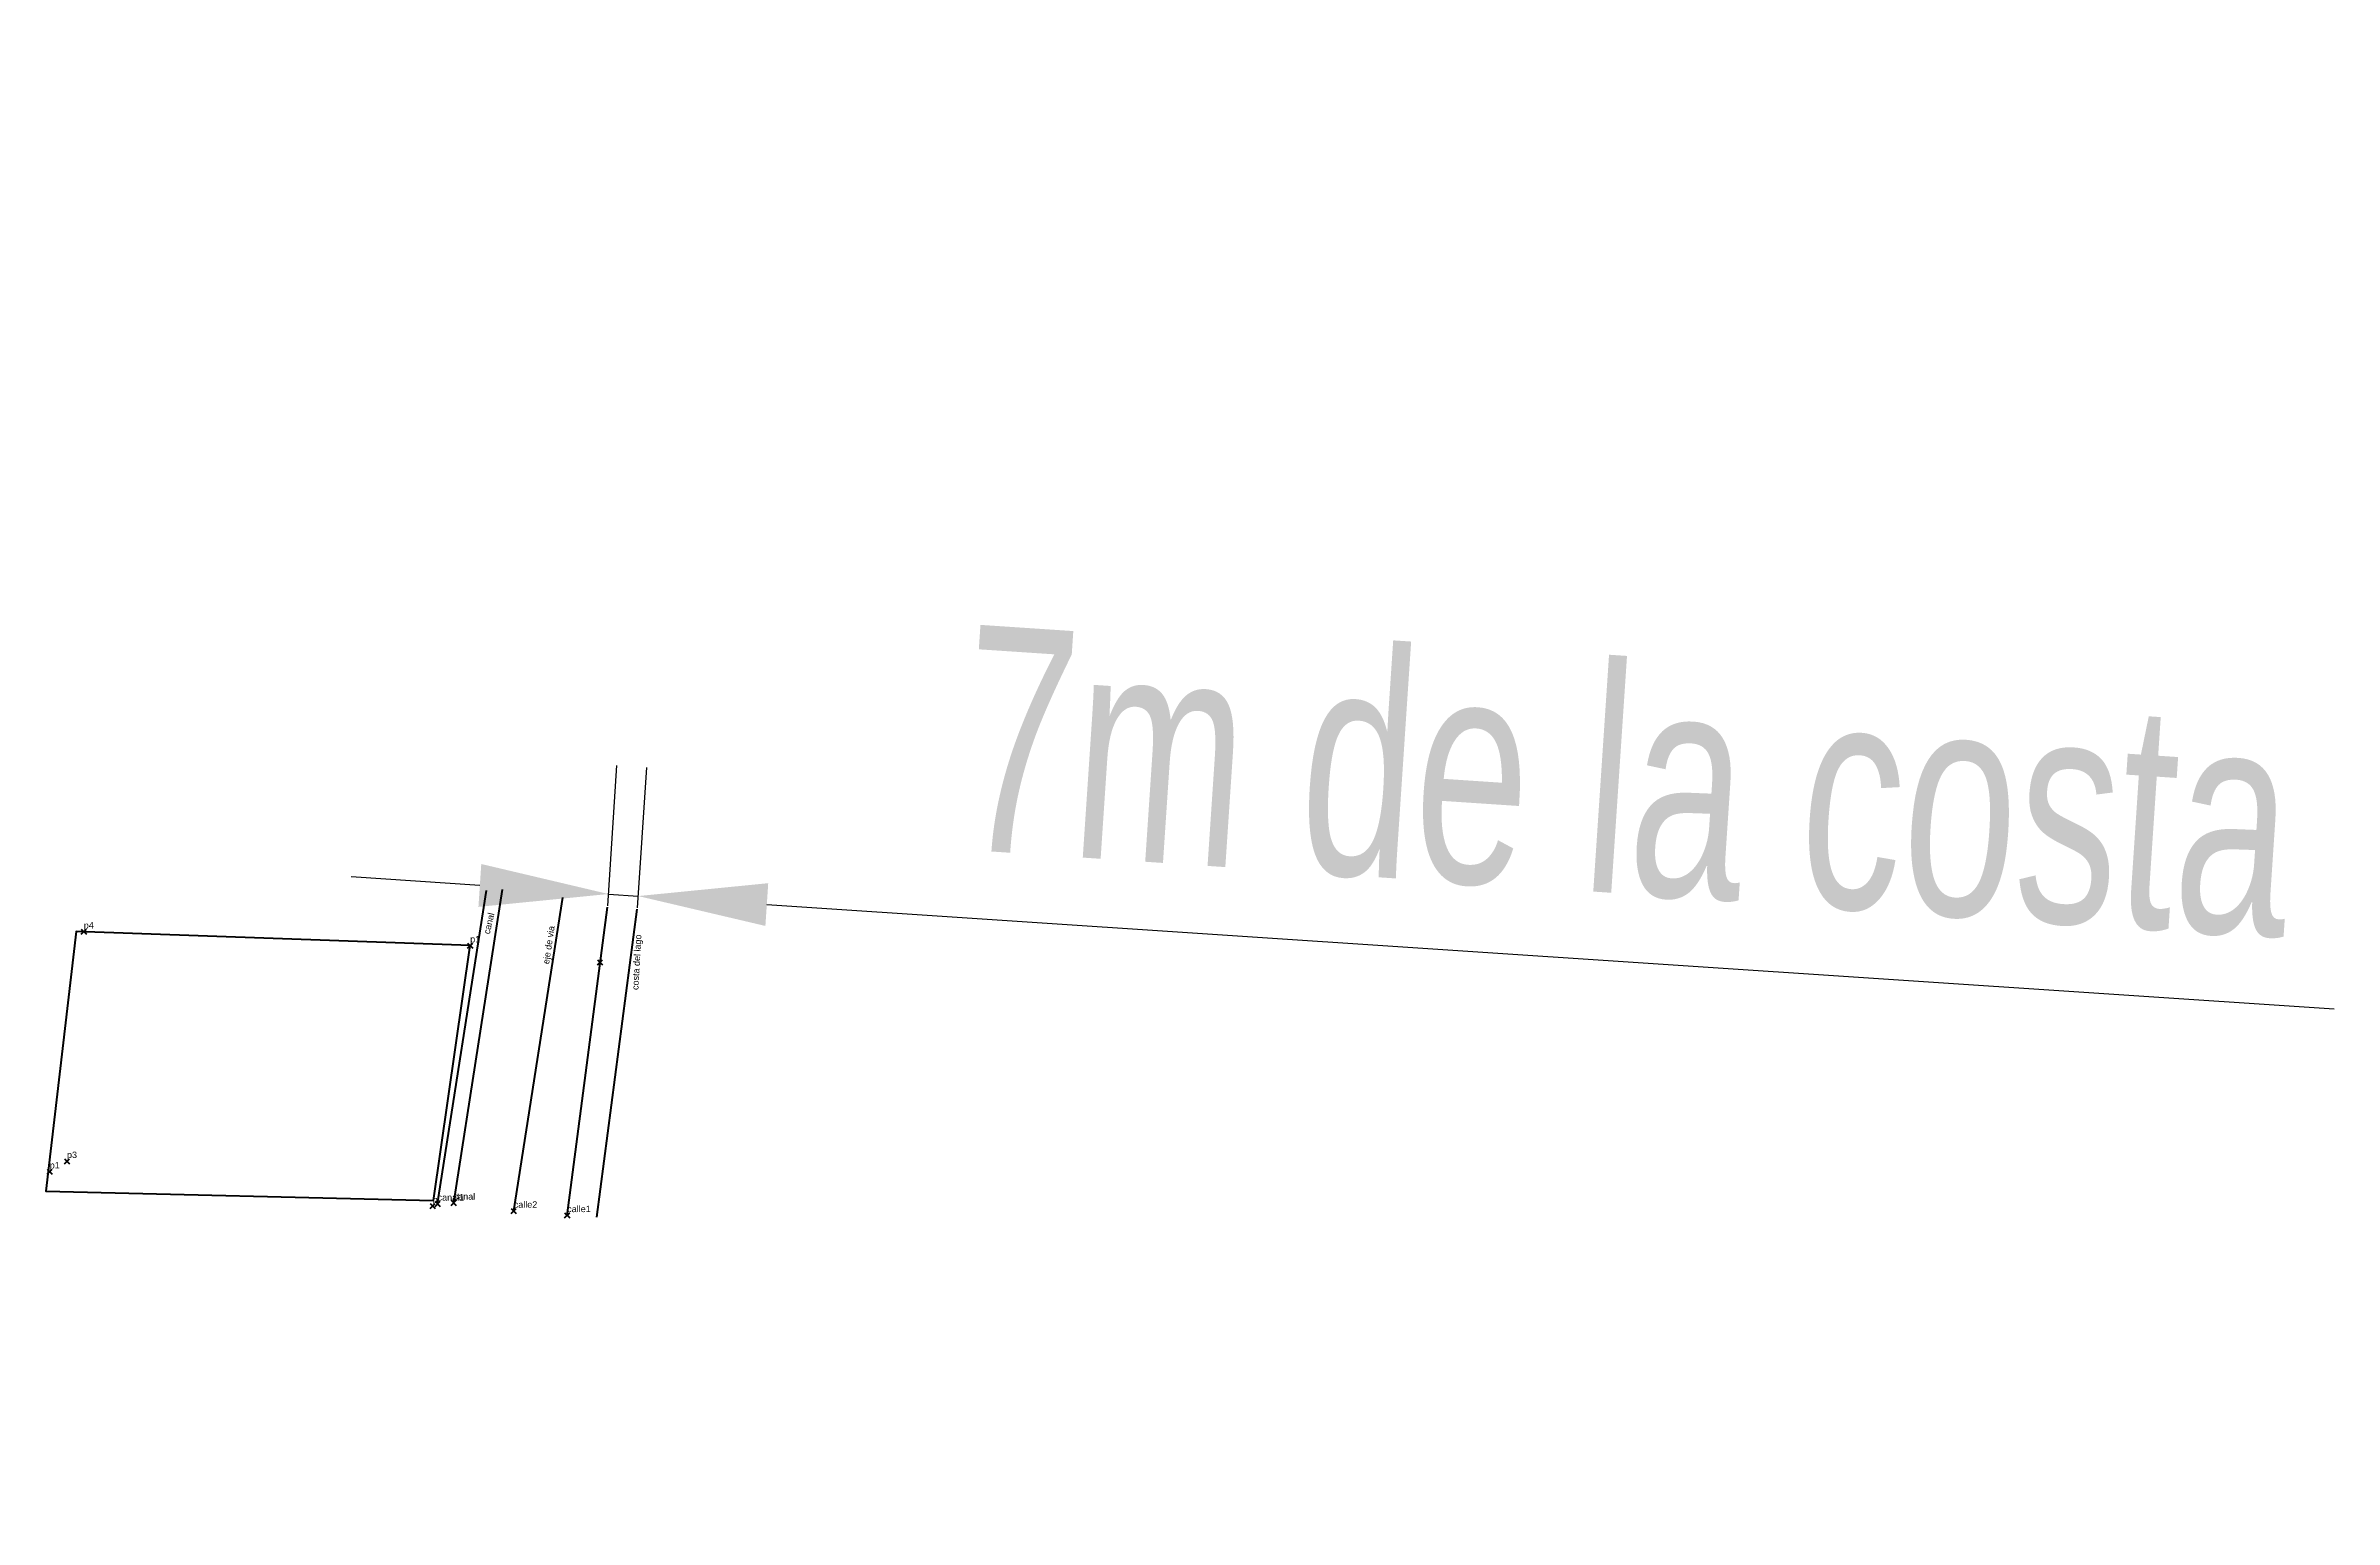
# Model space of a CAD drawing. Header units: millimetres. Extents: x 614781 to 614959, y 1320365 to 1321883.
# Drawn here: x 614781.2 to 614958.8, y 1321768.8 to 1321883.2 of the extents above; entities outside this region: 2.
import ezdxf

# ---------------------------------------------------------------- set-up
doc = ezdxf.new("R2010")
doc.units = ezdxf.units.MM
doc.header["$PDMODE"] = 3
doc.header["$PDSIZE"] = 0.2
doc.layers.get('0').update_dxf_attribs({"color": 1, "linetype": 'CONTINUOUS', "lineweight": 100})
doc.layers.get('Defpoints').update_dxf_attribs({"linetype": 'CONTINUOUS'})
doc.layers.add('Point', color=5, linetype='CONTINUOUS', lineweight=100)
doc.layers.add('Point_Name', color=1, linetype='CONTINUOUS', lineweight=100)
doc.styles.get("Standard").update_dxf_attribs({"font": 'arial.ttf', "width": 0.65})
doc.dimstyles.new('ISO-25', dxfattribs={"dimtxt": 2.5, "dimasz": 2.5, "dimexe": 1.25, "dimexo": 0.625, "dimtad": 1, "dimtxsty": 'Standard', "dimcen": 2.5, "dimadec": 0, "dimazin": 0, "dimtfac": 1, "dimtmove": 0, "dimatfit": 3, "dimfxl": 1, "dimarcsym": 0})

# ---------------------------------------------------------------- blocks, each defined once
blk = doc.blocks.new('*D4')
at = {"color": 6, "lineweight": -2, "transparency": 16777216}
for p, q in [((614824.83, 1321816.41), (614825.55, 1321827.31)), ((614827.14, 1321816.26), (614827.86, 1321827.15)), ((614814.91, 1321817.99), (614804.93, 1321818.66)), ((614824.89, 1321817.33), (614827.2, 1321817.17)), ((614837.18, 1321816.51), (614958.82, 1321808.41))]:
    blk.add_line(p, q, dxfattribs=at)
at = {"color": 6, "transparency": 16777216}
for points in [[(614815.02, 1321819.66), (614814.8, 1321816.33), (614824.89, 1321817.33)], [(614837.29, 1321818.17), (614837.07, 1321814.85), (614827.2, 1321817.17)]]:
    blk.add_solid(points, dxfattribs=at)
at = {"layer": 'Defpoints', "color": 0, "transparency": 16777216}
for p in [(614827.2, 1321817.17), (614824.82, 1321816.31, 32.47), (614827.13, 1321816.16, 32.47)]:
    blk.add_point(p, dxfattribs=at)
at = {"color": 3, "transparency": 16777216, "insert": (614903.91, 1321825.99), "char_height": 17.5, "attachment_point": 5, "rotation": 356.1886}
blk.add_mtext('7m de la costa', dxfattribs=at)

msp = doc.modelspace()

# ---------------------------------------------------------------- linework, layer by layer
at = {"color": 4}
for points, elevation in [([(614811.63, 1321793.28), (614815.43, 1321817.6)], 33.9), ([(614812.88, 1321793.35), (614816.67, 1321817.67)], 32.63), ([(614817.54, 1321792.72), (614821.34, 1321817.05)], 33.07), ([(614821.69, 1321792.38), (614824.82, 1321816.31)], 32.47), ([(614824, 1321792.23), (614827.13, 1321816.16)], 32.47)]:
    msp.add_lwpolyline(points, dxfattribs=dict(at, elevation=elevation))
at = {"color": 2, "elevation": 34.06}
msp.add_lwpolyline([(614811.31, 1321793.53), (614814.16, 1321813.32), (614783.58, 1321814.42), (614781.22, 1321794.26), (614811.31, 1321793.53)], dxfattribs=at)
at = {"layer": 'Point'}
for p in [(614784.17, 1321814.4, 35.39), (614814.16, 1321813.32, 33.43), (614824.23, 1321812.02, 31.93), (614781.53, 1321795.77, 35.19), (614782.87, 1321796.58, 36.23), (614811.63, 1321793.28, 33.9), (614812.88, 1321793.35, 32.63), (614811.25, 1321793.1, 34.06), (614817.54, 1321792.72, 33.07), (614821.69, 1321792.38, 32.47), (614818.96, 1320365.04, 43.29)]:
    msp.add_point(p, dxfattribs=at)

# ---------------------------------------------------------------- texts
at = {"layer": 'Point_Name'}
for s, p in [('p4', (614784.17, 1321814.65)), ('p1', (614814.16, 1321813.57)), ('p3', (614782.87, 1321796.83)), ('p1', (614781.53, 1321796.02)), ('p', (614811.25, 1321793.35)), ('canal1', (614811.63, 1321793.53)), ('canal', (614812.88, 1321793.6)), ('calle2', (614817.54, 1321792.97)), ('calle1', (614821.69, 1321792.63)), ('p1', (614818.96, 1320365.29))]:
    msp.add_text(s, height=0.5, dxfattribs=at).set_placement(p)
at = {"layer": 'Point_Name', "color": 4}
for s, rotation, p in [('canal', 76.9217, (614815.67, 1321814.18)), ('eje de via', 81.5777, (614820.28, 1321811.86, 33.07)), ('costa del lago', 86.8295, (614827.21, 1321809.87))]:
    msp.add_text(s, height=0.5, rotation=rotation, dxfattribs=at).set_placement(p)

# ---------------------------------------------------------------- dimensions: what is measured, and where the dimension line sits
at = {"color": 4}
dim = msp.add_aligned_dim(p1=(614824.82, 1321816.31, 32.47), p2=(614827.13, 1321816.16, 32.47), distance=1.02, text='7m de la costa', dimstyle='ISO-25', override={"dimscale": 0.05, "dimtxt": 350, "dimasz": 200, "dimexe": 200, "dimexo": 2, "dimgap": 100, "dimdec": 1, "dimdsep": 46, "dimclrd": 6, "dimclre": 6, "dimclrt": 3, "dimtdec": 1}, dxfattribs=at)
dim.commit()
dim.dimension.update_dxf_attribs({"geometry": '*D4', "text_midpoint": (614903.91, 1321825.99)})

doc.saveas('drawing.dxf')
